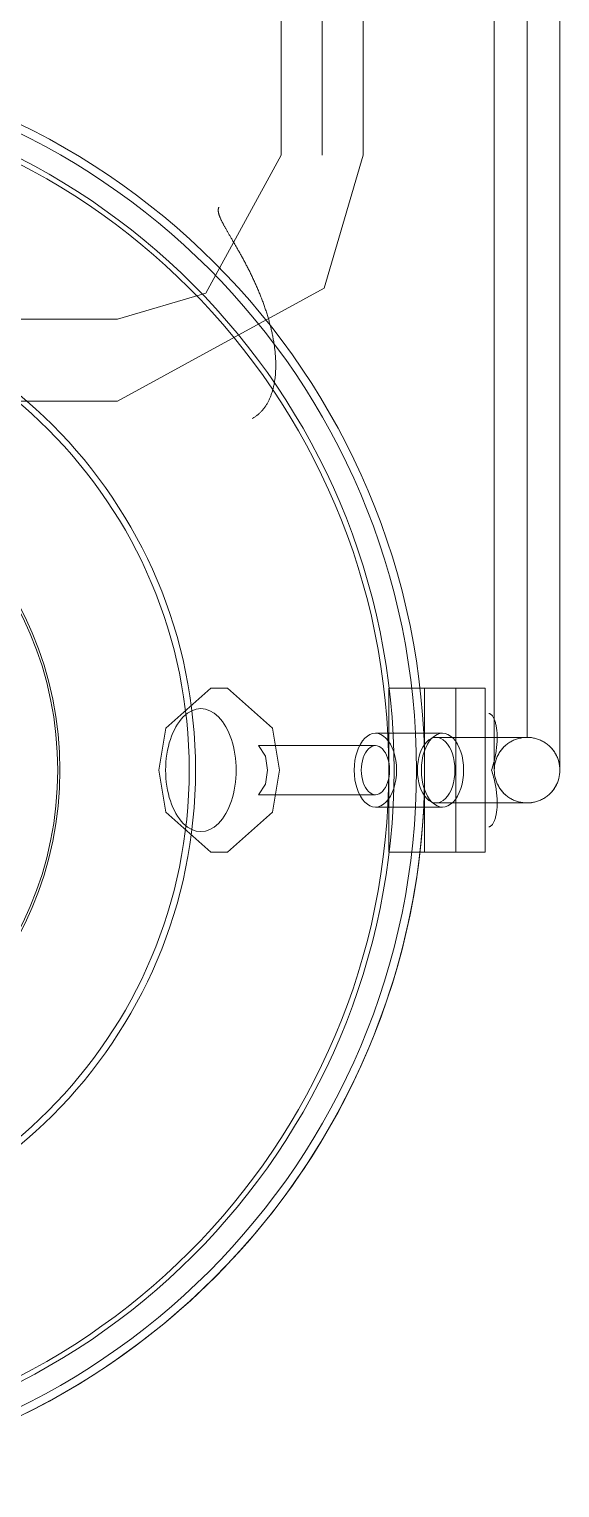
# Model space of a CAD drawing. Header units: millimetres. Extents: x -637480 to 299894, y -125373 to 39000.
# Drawn here: x 148056.5 to 148186, y -710.1 to -354.3 of the extents above; entities that cross this region are included whole.
import ezdxf

# ---------------------------------------------------------------- set-up
doc = ezdxf.new("R2010")
doc.units = ezdxf.units.MM
doc.layers.add('AM_BOR', color=4, linetype='Continuous', lineweight=25)
doc.layers.add('Xref building Toll$0$P-SANR-FIXT', color=6, linetype='Continuous', lineweight=9)
pattern_1 = [(90, (0, 0), (-406, 2e-14), [])]

# ---------------------------------------------------------------- blocks, each defined once
blk = doc.blocks.new('Xref building Toll$0$FP_313-MASTER GROUND FLOOR')
at = {"layer": 'Xref building Toll$0$P-SANR-FIXT'}
for p, q in [((-151.56, 473.22), (-151.65, 473.09)), ((-151.47, 473.34), (-151.56, 473.22)), ((-151.38, 473.44), (-151.47, 473.34)), ((-151.28, 473.53), (-151.38, 473.44)), ((-151.18, 473.61), (-151.28, 473.53)), ((-151.09, 473.68), (-151.18, 473.61)), ((-150.99, 473.73), (-151.09, 473.68)), ((-150.89, 473.77), (-150.99, 473.73)), ((-150.79, 473.8), (-150.89, 473.77)), ((-150.68, 473.82), (-150.79, 473.8)), ((-152.61, 469.81), (-152.64, 469.51)), ((-152.57, 470.1), (-152.61, 469.81)), ((-152.53, 470.38), (-152.57, 470.1)), ((-152.49, 470.66), (-152.53, 470.38)), ((-152.44, 470.92), (-152.49, 470.66)), ((-152.39, 471.17), (-152.44, 470.92)), ((-152.33, 471.41), (-152.39, 471.17)), ((-152.27, 471.64), (-152.33, 471.41)), ((-152.2, 471.86), (-152.27, 471.64)), ((-152.14, 472.07), (-152.2, 471.86)), ((-152.06, 472.27), (-152.14, 472.07)), ((-151.99, 472.46), (-152.06, 472.27)), ((-151.91, 472.64), (-151.99, 472.46)), ((-151.83, 472.8), (-151.91, 472.64)), ((-151.74, 472.95), (-151.83, 472.8)), ((-151.65, 473.09), (-151.74, 472.95)), ((-152.69, 468.56), (-152.7, 468.23)), ((-152.7, 468.23), (-152.7, 467.89)), ((-152.7, 467.89), (-152.69, 467.54)), ((-152.68, 468.89), (-152.69, 468.56)), ((-152.69, 467.54), (-152.68, 467.18)), ((-152.66, 469.2), (-152.68, 468.89)), ((-152.68, 467.18), (-152.67, 466.82)), ((-152.67, 466.82), (-152.64, 466.45)), ((-152.64, 469.51), (-152.66, 469.2)), ((-152.64, 466.45), (-152.61, 466.08)), ((-152.61, 466.08), (-152.57, 465.7)), ((-152.57, 465.7), (-152.53, 465.31)), ((-152.53, 465.31), (-152.48, 464.92)), ((-152.48, 464.92), (-152.42, 464.53)), ((-152.42, 464.53), (-152.36, 464.13)), ((-152.36, 464.13), (-152.29, 463.73)), ((-152.29, 463.73), (-152.21, 463.32)), ((-152.21, 463.32), (-152.13, 462.92)), ((-152.13, 462.92), (-152.03, 462.5)), ((-152.03, 462.5), (-151.93, 462.09)), ((-151.93, 462.09), (-151.83, 461.67)), ((-151.83, 461.67), (-151.71, 461.26)), ((-151.71, 461.26), (-151.59, 460.84)), ((-151.59, 460.84), (-151.47, 460.42)), ((-151.47, 460.42), (-151.33, 460))]:
    blk.add_line(p, q, dxfattribs=at)
blk = doc.blocks.new('Xref building Toll$0$FP_312-MASTER GROUND FLOOR')
at = {"layer": 'Xref building Toll$0$P-SANR-FIXT'}
blk.add_line((-137.81, 468), (-160, 468), dxfattribs=at)
blk.add_blockref('Xref building Toll$0$FP_313-MASTER GROUND FLOOR', (0, 0), dxfattribs=at)
blk = doc.blocks.new('Xref building Toll$0$FP_315-MASTER GROUND FLOOR')
at = {"layer": 'Xref building Toll$0$P-SANR-FIXT'}
for p, q in [((-151.71, 458.74), (-151.59, 459.16)), ((-151.59, 459.16), (-151.47, 459.58)), ((-151.47, 459.58), (-151.33, 460)), ((-152.48, 455.08), (-152.42, 455.47)), ((-152.42, 455.47), (-152.36, 455.87)), ((-152.36, 455.87), (-152.29, 456.27)), ((-152.29, 456.27), (-152.21, 456.68)), ((-152.21, 456.68), (-152.13, 457.08)), ((-152.13, 457.08), (-152.03, 457.5)), ((-152.03, 457.5), (-151.93, 457.91)), ((-151.93, 457.91), (-151.83, 458.33)), ((-151.83, 458.33), (-151.71, 458.74)), ((-152.7, 452.11), (-152.69, 452.46)), ((-152.7, 451.77), (-152.7, 452.11)), ((-152.69, 452.46), (-152.68, 452.82)), ((-152.68, 452.82), (-152.67, 453.18)), ((-152.67, 453.18), (-152.64, 453.55)), ((-152.64, 453.55), (-152.61, 453.92)), ((-152.61, 453.92), (-152.57, 454.3)), ((-152.57, 454.3), (-152.53, 454.69)), ((-152.53, 454.69), (-152.48, 455.08)), ((-152.69, 451.44), (-152.7, 451.77)), ((-152.68, 451.11), (-152.69, 451.44)), ((-152.66, 450.8), (-152.68, 451.11)), ((-152.64, 450.49), (-152.66, 450.8)), ((-152.61, 450.19), (-152.64, 450.49)), ((-152.57, 449.9), (-152.61, 450.19)), ((-152.53, 449.62), (-152.57, 449.9)), ((-152.49, 449.34), (-152.53, 449.62)), ((-152.44, 449.08), (-152.49, 449.34)), ((-152.39, 448.83), (-152.44, 449.08)), ((-152.33, 448.59), (-152.39, 448.83)), ((-152.27, 448.36), (-152.33, 448.59)), ((-152.2, 448.14), (-152.27, 448.36)), ((-152.14, 447.93), (-152.2, 448.14)), ((-152.06, 447.73), (-152.14, 447.93)), ((-151.99, 447.54), (-152.06, 447.73)), ((-151.91, 447.36), (-151.99, 447.54)), ((-151.83, 447.2), (-151.91, 447.36)), ((-151.74, 447.05), (-151.83, 447.2)), ((-151.65, 446.91), (-151.74, 447.05)), ((-151.56, 446.78), (-151.65, 446.91)), ((-151.47, 446.66), (-151.56, 446.78)), ((-151.38, 446.56), (-151.47, 446.66)), ((-151.28, 446.47), (-151.38, 446.56)), ((-151.18, 446.39), (-151.28, 446.47)), ((-151.09, 446.32), (-151.18, 446.39)), ((-150.99, 446.27), (-151.09, 446.32)), ((-150.89, 446.23), (-150.99, 446.27)), ((-150.79, 446.2), (-150.89, 446.23)), ((-150.68, 446.18), (-150.79, 446.2))]:
    blk.add_line(p, q, dxfattribs=at)
blk = doc.blocks.new('Xref building Toll$0$FP_314-MASTER GROUND FLOOR')
at = {"layer": 'Xref building Toll$0$P-SANR-FIXT'}
blk.add_line((-160, 452), (-137.81, 452), dxfattribs=at)
blk.add_blockref('Xref building Toll$0$FP_315-MASTER GROUND FLOOR', (0, 0), dxfattribs=at)
blk = doc.blocks.new('Xref building Toll$0$FP_317-MASTER GROUND FLOOR')
at = {"layer": 'Xref building Toll$0$P-SANR-FIXT'}
blk.add_line((-160, 440), (-160, 452), dxfattribs=at)
blk = doc.blocks.new('Xref building Toll$0$FP_316-MASTER GROUND FLOOR')
at = {"layer": 'Xref building Toll$0$P-SANR-FIXT'}
for p, q in [((-168, 460), (-168, 440)), ((-152, 440), (-152, 460))]:
    blk.add_line(p, q, dxfattribs=at)
blk.add_blockref('Xref building Toll$0$FP_317-MASTER GROUND FLOOR', (0, 0), dxfattribs=at)
blk = doc.blocks.new('Xref building Toll$0$FP_319-MASTER GROUND FLOOR')
at = {"layer": 'Xref building Toll$0$P-SANR-FIXT'}
blk.add_line((-160, 270), (-160, 440), dxfattribs=at)
blk = doc.blocks.new('Xref building Toll$0$FP_318-MASTER GROUND FLOOR')
at = {"layer": 'Xref building Toll$0$P-SANR-FIXT'}
for p, q in [((-168, 440), (-168, 270)), ((-152, 270), (-152, 440))]:
    blk.add_line(p, q, dxfattribs=at)
blk.add_blockref('Xref building Toll$0$FP_319-MASTER GROUND FLOOR', (0, 0), dxfattribs=at)
blk = doc.blocks.new('Xref building Toll$0$FP_339-MASTER GROUND FLOOR')
at = {"layer": 'Xref building Toll$0$P-SANR-FIXT'}
blk.add_line((-110, 210), (-110, 310), dxfattribs=at)
blk = doc.blocks.new('Xref building Toll$0$FP_338-MASTER GROUND FLOOR')
at = {"layer": 'Xref building Toll$0$P-SANR-FIXT'}
for p, q in [((-120, 310), (-120, 210)), ((-100, 210), (-100, 310))]:
    blk.add_line(p, q, dxfattribs=at)
blk.add_blockref('Xref building Toll$0$FP_339-MASTER GROUND FLOOR', (0, 0), dxfattribs=at)
blk = doc.blocks.new('Xref building Toll$0$FP_341-MASTER GROUND FLOOR')
at = {"layer": 'Xref building Toll$0$P-SANR-FIXT'}
for p, q in [((-94.03, 373.51), (-93.9, 373.61)), ((-93.9, 373.61), (-93.76, 373.71)), ((-93.76, 373.71), (-93.62, 373.8)), ((-93.62, 373.8), (-93.48, 373.89)), ((-93.48, 373.89), (-93.34, 373.98)), ((-93.34, 373.98), (-93.2, 374.07)), ((-93.2, 374.07), (-93.06, 374.15)), ((-93.06, 374.15), (-92.91, 374.23)), ((-96.89, 369.97), (-96.81, 370.14)), ((-96.81, 370.14), (-96.72, 370.3)), ((-96.72, 370.3), (-96.63, 370.47)), ((-96.63, 370.47), (-96.53, 370.63)), ((-96.53, 370.63), (-96.44, 370.79)), ((-96.44, 370.79), (-96.34, 370.94)), ((-96.34, 370.94), (-96.25, 371.1)), ((-96.25, 371.1), (-96.15, 371.25)), ((-96.15, 371.25), (-96.04, 371.39)), ((-96.04, 371.39), (-95.94, 371.54)), ((-95.94, 371.54), (-95.83, 371.68)), ((-95.83, 371.68), (-95.73, 371.82)), ((-95.73, 371.82), (-95.62, 371.96)), ((-95.62, 371.96), (-95.5, 372.1)), ((-95.5, 372.1), (-95.39, 372.23)), ((-95.39, 372.23), (-95.28, 372.36)), ((-95.28, 372.36), (-95.16, 372.49)), ((-95.16, 372.49), (-95.04, 372.61)), ((-95.04, 372.61), (-94.92, 372.73)), ((-94.92, 372.73), (-94.8, 372.85)), ((-94.8, 372.85), (-94.67, 372.97)), ((-94.67, 372.97), (-94.55, 373.08)), ((-94.55, 373.08), (-94.42, 373.19)), ((-94.42, 373.19), (-94.29, 373.3)), ((-94.29, 373.3), (-94.16, 373.41)), ((-94.16, 373.41), (-94.03, 373.51)), ((-98.15, 366.36), (-98.1, 366.57)), ((-98.1, 366.57), (-98.05, 366.77)), ((-98.05, 366.77), (-98, 366.98)), ((-98, 366.98), (-97.95, 367.18)), ((-97.95, 367.18), (-97.89, 367.38)), ((-97.89, 367.38), (-97.83, 367.58)), ((-97.83, 367.58), (-97.77, 367.78)), ((-97.77, 367.78), (-97.71, 367.97)), ((-97.71, 367.97), (-97.65, 368.16)), ((-97.65, 368.16), (-97.58, 368.36)), ((-97.58, 368.36), (-97.51, 368.54)), ((-97.51, 368.54), (-97.44, 368.73)), ((-97.44, 368.73), (-97.37, 368.91)), ((-97.37, 368.91), (-97.29, 369.1)), ((-97.29, 369.1), (-97.22, 369.28)), ((-97.22, 369.28), (-97.14, 369.45)), ((-97.14, 369.45), (-97.06, 369.63)), ((-97.06, 369.63), (-96.98, 369.8)), ((-96.98, 369.8), (-96.89, 369.97)), ((-98.63, 362.78), (-98.61, 363.02)), ((-98.61, 363.02), (-98.6, 363.25)), ((-98.6, 363.25), (-98.58, 363.48)), ((-98.58, 363.48), (-98.56, 363.71)), ((-98.56, 363.71), (-98.53, 363.94)), ((-98.53, 363.94), (-98.51, 364.17)), ((-98.51, 364.17), (-98.48, 364.4)), ((-98.48, 364.4), (-98.45, 364.62)), ((-98.45, 364.62), (-98.42, 364.85)), ((-98.42, 364.85), (-98.39, 365.07)), ((-98.39, 365.07), (-98.36, 365.29)), ((-98.36, 365.29), (-98.32, 365.5)), ((-98.32, 365.5), (-98.28, 365.72)), ((-98.28, 365.72), (-98.24, 365.93)), ((-98.24, 365.93), (-98.19, 366.15)), ((-98.19, 366.15), (-98.15, 366.36)), ((-98.67, 361.58), (-98.66, 361.83)), ((-98.67, 361.34), (-98.67, 361.58)), ((-98.67, 361.1), (-98.67, 361.34)), ((-98.66, 360.85), (-98.67, 361.1)), ((-98.66, 362.07), (-98.65, 362.31)), ((-98.66, 361.83), (-98.66, 362.07)), ((-98.66, 360.6), (-98.66, 360.85)), ((-98.65, 360.35), (-98.66, 360.6)), ((-98.65, 362.31), (-98.64, 362.54)), ((-98.65, 360.11), (-98.65, 360.35)), ((-98.63, 359.86), (-98.65, 360.11)), ((-98.64, 362.54), (-98.63, 362.78)), ((-98.62, 359.6), (-98.63, 359.86)), ((-98.61, 359.35), (-98.62, 359.6)), ((-98.59, 359.1), (-98.61, 359.35)), ((-98.57, 358.84), (-98.59, 359.1)), ((-98.55, 358.59), (-98.57, 358.84)), ((-98.53, 358.33), (-98.55, 358.59)), ((-98.51, 358.08), (-98.53, 358.33)), ((-98.48, 357.82), (-98.51, 358.08)), ((-98.45, 357.56), (-98.48, 357.82)), ((-98.42, 357.3), (-98.45, 357.56)), ((-98.39, 357.04), (-98.42, 357.3)), ((-98.36, 356.78), (-98.39, 357.04)), ((-98.32, 356.52), (-98.36, 356.78)), ((-98.28, 356.25), (-98.32, 356.52)), ((-98.24, 355.99), (-98.28, 356.25)), ((-98.2, 355.73), (-98.24, 355.99)), ((-98.16, 355.47), (-98.2, 355.73)), ((-98.11, 355.2), (-98.16, 355.47)), ((-98.07, 354.94), (-98.11, 355.2)), ((-98.02, 354.67), (-98.07, 354.94)), ((-97.97, 354.41), (-98.02, 354.67)), ((-97.92, 354.14), (-97.97, 354.41)), ((-97.86, 353.87), (-97.92, 354.14)), ((-97.81, 353.61), (-97.86, 353.87)), ((-97.75, 353.34), (-97.81, 353.61)), ((-97.69, 353.07), (-97.75, 353.34)), ((-97.63, 352.81), (-97.69, 353.07)), ((-97.57, 352.54), (-97.63, 352.81)), ((-97.51, 352.27), (-97.57, 352.54)), ((-97.44, 352), (-97.51, 352.27)), ((-97.38, 351.73), (-97.44, 352)), ((-97.31, 351.47), (-97.38, 351.73)), ((-97.24, 351.2), (-97.31, 351.47)), ((-97.17, 350.93), (-97.24, 351.2)), ((-97.09, 350.66), (-97.17, 350.93)), ((-97.02, 350.39), (-97.09, 350.66)), ((-96.94, 350.13), (-97.02, 350.39)), ((-96.87, 349.86), (-96.94, 350.13)), ((-96.79, 349.59), (-96.87, 349.86)), ((-96.71, 349.32), (-96.79, 349.59)), ((-96.63, 349.06), (-96.71, 349.32)), ((-96.54, 348.79), (-96.63, 349.06)), ((-96.46, 348.52), (-96.54, 348.79)), ((-96.37, 348.26), (-96.46, 348.52)), ((-96.29, 347.99), (-96.37, 348.26)), ((-96.2, 347.73), (-96.29, 347.99)), ((-96.11, 347.46), (-96.2, 347.73)), ((-96.02, 347.2), (-96.11, 347.46)), ((-95.93, 346.93), (-96.02, 347.2)), ((-95.84, 346.67), (-95.93, 346.93)), ((-95.74, 346.4), (-95.84, 346.67)), ((-95.65, 346.14), (-95.74, 346.4)), ((-95.55, 345.88), (-95.65, 346.14)), ((-95.45, 345.62), (-95.55, 345.88)), ((-95.36, 345.36), (-95.45, 345.62)), ((-95.26, 345.09), (-95.36, 345.36)), ((-95.16, 344.84), (-95.26, 345.09)), ((-95.05, 344.58), (-95.16, 344.84)), ((-94.95, 344.32), (-95.05, 344.58)), ((-94.85, 344.06), (-94.95, 344.32)), ((-94.75, 343.8), (-94.85, 344.06)), ((-94.64, 343.55), (-94.75, 343.8)), ((-94.54, 343.29), (-94.64, 343.55)), ((-94.43, 343.04), (-94.54, 343.29)), ((-94.32, 342.78), (-94.43, 343.04)), ((-94.21, 342.53), (-94.32, 342.78)), ((-94.11, 342.28), (-94.21, 342.53)), ((-94, 342.03), (-94.11, 342.28)), ((-93.89, 341.78), (-94, 342.03)), ((-93.78, 341.53), (-93.89, 341.78)), ((-93.67, 341.28), (-93.78, 341.53)), ((-93.55, 341.03), (-93.67, 341.28)), ((-93.44, 340.79), (-93.55, 341.03)), ((-93.33, 340.54), (-93.44, 340.79)), ((-93.22, 340.3), (-93.33, 340.54)), ((-93.1, 340.06), (-93.22, 340.3)), ((-92.99, 339.82), (-93.1, 340.06)), ((-92.87, 339.58), (-92.99, 339.82)), ((-92.76, 339.34), (-92.87, 339.58)), ((-92.64, 339.1), (-92.76, 339.34)), ((-92.53, 338.86), (-92.64, 339.1)), ((-92.41, 338.63), (-92.53, 338.86)), ((-92.3, 338.39), (-92.41, 338.63)), ((-92.18, 338.16), (-92.3, 338.39)), ((-92.06, 337.93), (-92.18, 338.16)), ((-91.95, 337.7), (-92.06, 337.93)), ((-91.83, 337.47), (-91.95, 337.7)), ((-91.71, 337.24), (-91.83, 337.47)), ((-91.6, 337.02), (-91.71, 337.24)), ((-91.48, 336.79), (-91.6, 337.02)), ((-91.36, 336.57), (-91.48, 336.79)), ((-91.25, 336.35), (-91.36, 336.57)), ((-91.13, 336.13), (-91.25, 336.35)), ((-91.01, 335.91), (-91.13, 336.13)), ((-90.9, 335.69), (-91.01, 335.91)), ((-90.78, 335.48), (-90.9, 335.69)), ((-90.67, 335.26), (-90.78, 335.48)), ((-90.55, 335.05), (-90.67, 335.26)), ((-90.43, 334.84), (-90.55, 335.05)), ((-90.32, 334.63), (-90.43, 334.84)), ((-90.2, 334.42), (-90.32, 334.63)), ((-90.09, 334.21), (-90.2, 334.42)), ((-89.98, 334.01), (-90.09, 334.21)), ((-89.86, 333.81), (-89.98, 334.01)), ((-89.75, 333.6), (-89.86, 333.81)), ((-89.63, 333.4), (-89.75, 333.6)), ((-89.52, 333.21), (-89.63, 333.4)), ((-89.41, 333.01), (-89.52, 333.21)), ((-89.3, 332.81), (-89.41, 333.01)), ((-89.19, 332.62), (-89.3, 332.81)), ((-89.08, 332.43), (-89.19, 332.62)), ((-88.97, 332.24), (-89.08, 332.43)), ((-88.86, 332.05), (-88.97, 332.24)), ((-88.75, 331.86), (-88.86, 332.05)), ((-88.65, 331.68), (-88.75, 331.86)), ((-88.54, 331.49), (-88.65, 331.68)), ((-88.43, 331.31), (-88.54, 331.49)), ((-88.33, 331.13), (-88.43, 331.31)), ((-88.22, 330.95), (-88.33, 331.13)), ((-88.12, 330.78), (-88.22, 330.95)), ((-88.02, 330.6), (-88.12, 330.78)), ((-87.92, 330.43), (-88.02, 330.6)), ((-87.82, 330.26), (-87.92, 330.43)), ((-87.72, 330.09), (-87.82, 330.26)), ((-87.62, 329.92), (-87.72, 330.09)), ((-87.52, 329.76), (-87.62, 329.92)), ((-87.43, 329.59), (-87.52, 329.76)), ((-87.33, 329.43), (-87.43, 329.59)), ((-87.24, 329.27), (-87.33, 329.43)), ((-87.15, 329.11), (-87.24, 329.27)), ((-87.06, 328.95), (-87.15, 329.11)), ((-86.97, 328.8), (-87.06, 328.95)), ((-86.88, 328.65), (-86.97, 328.8)), ((-86.79, 328.49), (-86.88, 328.65)), ((-86.7, 328.35), (-86.79, 328.49)), ((-86.62, 328.2), (-86.7, 328.35)), ((-86.54, 328.05), (-86.62, 328.2)), ((-86.45, 327.91), (-86.54, 328.05)), ((-86.37, 327.76), (-86.45, 327.91)), ((-86.29, 327.62), (-86.37, 327.76)), ((-86.22, 327.49), (-86.29, 327.62)), ((-86.14, 327.35), (-86.22, 327.49)), ((-86.07, 327.21), (-86.14, 327.35)), ((-85.99, 327.08), (-86.07, 327.21)), ((-85.92, 326.95), (-85.99, 327.08)), ((-85.85, 326.82), (-85.92, 326.95)), ((-85.79, 326.69), (-85.85, 326.82)), ((-85.72, 326.56), (-85.79, 326.69)), ((-85.65, 326.44), (-85.72, 326.56)), ((-85.59, 326.32), (-85.65, 326.44)), ((-85.53, 326.19), (-85.59, 326.32)), ((-85.47, 326.08), (-85.53, 326.19)), ((-85.41, 325.96), (-85.47, 326.08)), ((-85.36, 325.84), (-85.41, 325.96)), ((-85.31, 325.73), (-85.36, 325.84)), ((-85.25, 325.62), (-85.31, 325.73)), ((-85.2, 325.5), (-85.25, 325.62)), ((-85.16, 325.4), (-85.2, 325.5)), ((-85.11, 325.29), (-85.16, 325.4)), ((-85.07, 325.18), (-85.11, 325.29)), ((-85.02, 325.08), (-85.07, 325.18)), ((-84.98, 324.98), (-85.02, 325.08)), ((-84.94, 324.88), (-84.98, 324.98)), ((-84.91, 324.78), (-84.94, 324.88)), ((-84.87, 324.68), (-84.91, 324.78)), ((-84.84, 324.58), (-84.87, 324.68)), ((-84.81, 324.49), (-84.84, 324.58)), ((-84.78, 324.4), (-84.81, 324.49)), ((-84.76, 324.31), (-84.78, 324.4)), ((-84.74, 324.22), (-84.76, 324.31)), ((-84.71, 324.13), (-84.74, 324.22)), ((-84.7, 324.04), (-84.71, 324.13)), ((-84.68, 323.96), (-84.7, 324.04)), ((-84.66, 323.88), (-84.68, 323.96)), ((-84.65, 323.8), (-84.66, 323.88)), ((-84.64, 323.72), (-84.65, 323.8)), ((-84.77, 322.69), (-84.74, 322.75)), ((-84.74, 322.75), (-84.72, 322.81)), ((-84.72, 322.81), (-84.7, 322.87)), ((-84.7, 322.87), (-84.68, 322.93)), ((-84.68, 322.93), (-84.67, 323)), ((-84.67, 323), (-84.65, 323.06)), ((-84.65, 323.06), (-84.64, 323.13)), ((-84.63, 323.64), (-84.64, 323.72)), ((-84.64, 323.13), (-84.63, 323.2)), ((-84.63, 323.56), (-84.63, 323.64)), ((-84.62, 323.49), (-84.63, 323.56)), ((-84.63, 323.27), (-84.62, 323.34)), ((-84.63, 323.2), (-84.63, 323.27)), ((-84.62, 323.41), (-84.62, 323.49)), ((-84.62, 323.34), (-84.62, 323.41))]:
    blk.add_line(p, q, dxfattribs=at)
blk = doc.blocks.new('Xref building Toll$0$FP_340-MASTER GROUND FLOOR')
at = {"layer": 'Xref building Toll$0$P-SANR-FIXT', "flags": 128}
for points in [[(-60, 370), (-110.49, 342.42), (-120, 310)], [(-100, 310), (-81.61, 343.66), (-60, 350)]]:
    blk.add_lwpolyline(points, dxfattribs=at)
at = {"layer": 'Xref building Toll$0$P-SANR-FIXT'}
blk.add_blockref('Xref building Toll$0$FP_341-MASTER GROUND FLOOR', (0, 0), dxfattribs=at)
blk = doc.blocks.new('Xref building Toll$0$FP_342-MASTER GROUND FLOOR')
at = {"layer": 'Xref building Toll$0$P-SANR-FIXT'}
for p, q in [((140, 370), (-60, 370)), ((-60, 350), (140, 350))]:
    blk.add_line(p, q, dxfattribs=at)
blk = doc.blocks.new('Xref building Toll$0$Safety_Shower_amp_Eye_Wash_6042 - Existing-1652982-MASTER GROUND FLOOR')
at = {"layer": 'Xref building Toll$0$P-SANR-FIXT'}
h = blk.add_hatch(dxfattribs=at)
h.set_pattern_fill('FP_312', color=256, style=0, pattern_type=2)
h.set_pattern_definition(pattern_1)
edge = h.paths.add_edge_path(flags=0)
edge.add_arc((40, 460), 166.25, 180, 360)
edge.add_arc((40, 460), 166.25, 360, 540)
edge = h.paths.add_edge_path(flags=0)
edge.add_arc((40, 460), 175, 180, 360)
edge.add_arc((40, 460), 175, 360, 540)
h = blk.add_hatch(dxfattribs=at)
h.set_pattern_fill('FP_312', color=256, style=0, pattern_type=2)
h.set_pattern_definition(pattern_1)
edge = h.paths.add_edge_path(flags=0)
edge.add_arc((40, 460), 76, 180, 360)
edge.add_arc((40, 460), 76, 360, 540)
edge = h.paths.add_edge_path(flags=0)
edge.add_arc((40, 460), 85.46, 180, 360)
edge.add_arc((40, 460), 85.46, 360, 540)
h = blk.add_hatch(dxfattribs=at)
h.set_pattern_fill('FP_322', color=256, style=0, pattern_type=2)
h.set_pattern_definition([(0, (-548.64, 460), (0, 406), [])])
h.paths.add_polyline_path([(-142.62, 480), (-142.62, 440), (-149.8, 440), (-149.8, 480)], flags=0)
h = blk.add_hatch(dxfattribs=at)
h.set_pattern_fill('FP_321', color=256, style=0, pattern_type=2)
h.set_pattern_definition([(180, (536.03, 460), (-5e-14, -406), [])])
h.paths.add_polyline_path([(-126.25, 480), (-126.25, 440), (-142.62, 440), (-142.62, 480)], flags=0)
h = blk.add_hatch(dxfattribs=at)
h.set_pattern_fill('FP_318', color=256, style=0, pattern_type=2)
h.set_pattern_definition([(180, (-137.8, 460), (-5e-14, -406), [])])
edge = h.paths.add_edge_path(flags=0)
edge.add_ellipse((-137.81, 460), major_axis=(0, 8), ratio=0.573576, start_angle=90, end_angle=270)
edge.add_ellipse((-137.81, 460), major_axis=(0, 8), ratio=0.573576, start_angle=270, end_angle=450)
for p, q in [((-135, 480), (-149.8, 480)), ((-149.8, 480), (-142.62, 480)), ((-149.8, 440), (-149.8, 480)), ((-142.62, 480), (-126.25, 480)), ((-142.62, 480), (-142.62, 440)), ((-126.25, 480), (-135, 480)), ((-135, 440), (-135, 480)), ((-126.25, 440), (-126.25, 480)), ((-82.84, 480), (-86.86, 480)), ((-122.98, 469), (-139.36, 469)), ((-94.47, 466), (-122.98, 466)), ((-94.47, 466), (-94.47, 466)), ((-122.98, 454), (-94.47, 454)), ((-94.47, 454), (-94.47, 454)), ((-139.36, 451), (-122.98, 451)), ((-142.62, 440), (-149.8, 440)), ((-149.8, 440), (-135, 440)), ((-126.25, 440), (-142.62, 440)), ((-135, 440), (-126.25, 440)), ((-86.86, 440), (-82.84, 440))]:
    blk.add_line(p, q, dxfattribs=at)
at = {"layer": 'Xref building Toll$0$P-SANR-FIXT', "flags": 128}
for points in [[(-86.86, 480), (-97.88, 470.22), (-99.61, 460)], [(-82.84, 480), (-71.82, 470.22), (-70.09, 460)], [(-94.47, 466), (-96.13, 463.45), (-96.63, 460)], [(-86.86, 440), (-97.88, 449.78), (-99.61, 460)], [(-94.47, 454), (-96.13, 456.55), (-96.63, 460)], [(-82.84, 440), (-71.82, 449.78), (-70.09, 460)]]:
    blk.add_lwpolyline(points, dxfattribs=at)
at = {"layer": 'Xref building Toll$0$P-SANR-FIXT'}
for radius, start, end in [(175, 360, 180), (175, 0, 180), (173, 0, 180), (173, 0, 180), (167.53, 0, 180), (166.25, 0, 180), (119.08, 0, 180), (117.53, 0, 180), (86, 0, 180), (85.46, 0, 180), (175, 180, 360), (175, 180, 0), (173, 180, 360), (173, 180, 0), (167.53, 180, 0), (166.25, 180, 360), (119.08, 180, 0), (117.53, 180, 360), (86, 180, 360), (85.46, 180, 0)]:
    blk.add_arc((40, 460), radius, start, end, dxfattribs=at)
for centre, major_axis, start_param, end_param in [((-80.39, 460), (0, 15), 4.712389, 7.853982), ((-139.36, 460), (0, 9), 4.712389, 7.853982), ((-137.81, 460), (0, 8), 4.712389, 7.853982), ((-122.98, 460), (0, 9), 4.712389, 7.853982), ((-122.98, 460), (0, 6), 4.712389, 7.853982), ((-139.36, 460), (0, 9), 1.570796, 4.712389), ((-137.81, 460), (0, 8), 1.570796, 4.712389), ((-122.98, 460), (0, 9), 1.570796, 4.712389), ((-122.98, 460), (0, 6), 1.570796, 4.712389), ((-80.39, 460), (0, 15), 1.570796, 4.712389)]:
    blk.add_ellipse(centre, major_axis=major_axis, ratio=0.573576, start_param=start_param, end_param=end_param, dxfattribs=at)
for points, knots in [([(-152, 460), (-152, 460.7), (-152.18, 462.09), (-152.99, 464.05), (-154.06, 465.44), (-155.12, 466.36), (-155.99, 466.95), (-156.93, 467.41), (-157.92, 467.75), (-158.95, 467.95), (-160, 468.02), (-161.05, 467.95), (-162.08, 467.75), (-163.07, 467.41), (-164.01, 466.95), (-164.88, 466.36), (-165.94, 465.44), (-167.01, 464.05), (-167.82, 462.09), (-168, 460.7), (-168, 460)], [0, 0, 0, 0, 0.083333, 0.166667, 0.25, 0.291667, 0.333333, 0.375, 0.416667, 0.458333, 0.5, 0.541667, 0.583333, 0.625, 0.666667, 0.708333, 0.75, 0.833333, 0.916667, 1, 1, 1, 1]), ([(-152, 460), (-152, 460.7), (-152.14, 461.75), (-152.59, 463.07), (-152.97, 463.85), (-153.34, 464.45), (-153.75, 465.02), (-154.21, 465.54), (-154.72, 466.02), (-155.26, 466.46), (-155.99, 466.95), (-156.93, 467.41), (-158.25, 467.86), (-160, 468.09), (-161.75, 467.86), (-163.07, 467.41), (-164.01, 466.95), (-164.74, 466.46), (-165.28, 466.02), (-165.79, 465.54), (-166.36, 464.88), (-166.85, 464.16), (-167.18, 463.54), (-167.47, 462.9), (-167.86, 461.75), (-168, 460.7), (-168, 460)], [0, 0, 0, 0, 0.083333, 0.125, 0.166667, 0.1875, 0.208333, 0.25, 0.270833, 0.291667, 0.333333, 0.375, 0.416667, 0.5, 0.583333, 0.625, 0.666667, 0.708333, 0.729167, 0.75, 0.791667, 0.833333, 0.854167, 0.875, 0.916667, 1, 1, 1, 1]), ([(-168, 460), (-168, 459.3), (-167.82, 457.91), (-167.01, 455.95), (-165.94, 454.56), (-164.88, 453.64), (-164.01, 453.05), (-163.07, 452.59), (-162.08, 452.25), (-161.05, 452.05), (-160, 451.98), (-158.95, 452.05), (-157.92, 452.25), (-156.93, 452.59), (-155.99, 453.05), (-155.12, 453.64), (-154.06, 454.56), (-152.99, 455.95), (-152.18, 457.91), (-152, 459.3), (-152, 460)], [0, 0, 0, 0, 0.083333, 0.166667, 0.25, 0.291667, 0.333333, 0.375, 0.416667, 0.458333, 0.5, 0.541667, 0.583333, 0.625, 0.666667, 0.708333, 0.75, 0.833333, 0.916667, 1, 1, 1, 1]), ([(-168, 460), (-168, 459.3), (-167.86, 458.25), (-167.41, 456.93), (-167.03, 456.15), (-166.66, 455.55), (-166.25, 454.98), (-165.79, 454.46), (-165.28, 453.98), (-164.74, 453.54), (-164.01, 453.05), (-163.07, 452.59), (-161.75, 452.14), (-160, 451.91), (-158.25, 452.14), (-156.93, 452.59), (-155.99, 453.05), (-155.26, 453.54), (-154.72, 453.98), (-154.21, 454.46), (-153.64, 455.12), (-153.15, 455.84), (-152.82, 456.46), (-152.53, 457.1), (-152.14, 458.25), (-152, 459.3), (-152, 460)], [0, 0, 0, 0, 0.083333, 0.125, 0.166667, 0.1875, 0.208333, 0.25, 0.270833, 0.291667, 0.333333, 0.375, 0.416667, 0.5, 0.583333, 0.625, 0.666667, 0.708333, 0.729167, 0.75, 0.791667, 0.833333, 0.854167, 0.875, 0.916667, 1, 1, 1, 1])]:
    blk.add_open_spline(points, degree=3, knots=knots, dxfattribs=at)
for name in ['Xref building Toll$0$FP_312-MASTER GROUND FLOOR', 'Xref building Toll$0$FP_316-MASTER GROUND FLOOR', 'Xref building Toll$0$FP_314-MASTER GROUND FLOOR', 'Xref building Toll$0$FP_318-MASTER GROUND FLOOR', 'Xref building Toll$0$FP_340-MASTER GROUND FLOOR', 'Xref building Toll$0$FP_342-MASTER GROUND FLOOR', 'Xref building Toll$0$FP_338-MASTER GROUND FLOOR']:
    blk.add_blockref(name, (0, 0), dxfattribs=at)
blk = doc.blocks.new('Xref building Toll')
at = {"layer": 'Xref building Toll$0$P-SANR-FIXT', "rotation": 180}
blk.add_blockref('Xref building Toll$0$Safety_Shower_amp_Eye_Wash_6042 - Existing-1652982-MASTER GROUND FLOOR', (148018, -75), dxfattribs=at)

msp = doc.modelspace()

# ---------------------------------------------------------------- block references
at = {"layer": 'AM_BOR'}
msp.add_blockref('Xref building Toll', (0, 0), dxfattribs=at)

doc.saveas('drawing.dxf')
